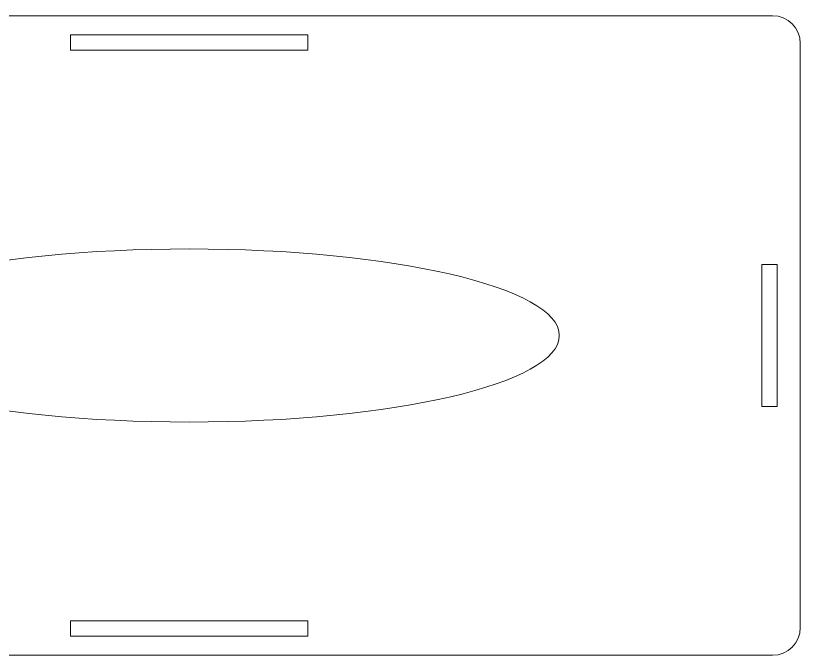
# Model space of a CAD drawing. Header units: millimetres. Extents: x -1338 to 379, y -336 to 402.
# Drawn here: x -888.2 to -724.3, y -198.7 to -65.1 of the extents above; entities that cross this region are included whole.
import ezdxf

# ---------------------------------------------------------------- set-up
doc = ezdxf.new("R2010")
doc.units = ezdxf.units.MM
doc.header["$MEASUREMENT"] = 0
doc.layers.add('Layer 1', color=7, linetype='Continuous')

msp = doc.modelspace()

# ---------------------------------------------------------------- linework, layer by layer
at = {"layer": 'Layer 1', "color": 145, "lineweight": 20}
for points, knots in [([(-730.1057, -65.1378), (-730.1057, -65.1378), (-973.7494, -65.1378), (-973.7494, -65.1378), (-973.7494, -65.1378), (-976.9394, -65.1378), (-979.5494, -67.7478), (-979.5494, -70.9378), (-979.5494, -70.9378), (-979.5494, -70.9378), (-979.5494, -192.8727), (-979.5494, -192.8727), (-979.5494, -192.8727), (-979.5494, -196.0627), (-976.9394, -198.6727), (-973.7494, -198.6727), (-973.7494, -198.6727), (-973.7494, -198.6727), (-730.1057, -198.6727), (-730.1057, -198.6727), (-730.1057, -198.6727), (-726.9157, -198.6727), (-724.3057, -196.0627), (-724.3057, -192.8727), (-724.3057, -192.8727), (-724.3057, -192.8727), (-724.3057, -70.9378), (-724.3057, -70.9378), (-724.3057, -70.9378), (-724.3057, -67.7478), (-726.9157, -65.1378), (-730.1057, -65.1378)], [0, 0, 0, 0, 0.11111111, 0.11111111, 0.11111111, 0.11111111, 0.22222222, 0.22222222, 0.22222222, 0.22222222, 0.33333333, 0.33333333, 0.33333333, 0.33333333, 0.44444444, 0.44444444, 0.44444444, 0.44444444, 0.55555556, 0.55555556, 0.55555556, 0.55555556, 0.66666667, 0.66666667, 0.66666667, 0.66666667, 0.77777778, 0.77777778, 0.77777778, 0.77777778, 1, 1, 1, 1]), ([(-827.1276, -72.3053), (-827.1276, -72.3053), (-876.7276, -72.3053), (-876.7276, -72.3053), (-876.7276, -72.3053), (-876.7276, -72.3053), (-876.7276, -69.1053), (-876.7276, -69.1053), (-876.7276, -69.1053), (-876.7276, -69.1053), (-827.1276, -69.1053), (-827.1276, -69.1053), (-827.1276, -69.1053), (-827.1276, -69.1053), (-827.1276, -72.3053), (-827.1276, -72.3053)], [0, 0, 0, 0, 0.2, 0.2, 0.2, 0.2, 0.4, 0.4, 0.4, 0.4, 0.6, 0.6, 0.6, 0.6, 1, 1, 1, 1]), ([(-774.6327, -131.9053), (-774.6327, -141.887), (-809.2388, -149.9788), (-851.9276, -149.9788), (-851.9276, -149.9788), (-894.6164, -149.9788), (-929.2225, -141.887), (-929.2225, -131.9053), (-929.2225, -131.9053), (-929.2225, -121.9236), (-894.6164, -113.8318), (-851.9276, -113.8318), (-851.9276, -113.8318), (-809.2388, -113.8318), (-774.6327, -121.9236), (-774.6327, -131.9053)], [0, 0, 0, 0, 0.2, 0.2, 0.2, 0.2, 0.4, 0.4, 0.4, 0.4, 0.6, 0.6, 0.6, 0.6, 1, 1, 1, 1]), ([(-732.3276, -146.7053), (-732.3276, -146.7053), (-732.3276, -117.1053), (-732.3276, -117.1053), (-732.3276, -117.1053), (-732.3276, -117.1053), (-729.1276, -117.1053), (-729.1276, -117.1053), (-729.1276, -117.1053), (-729.1276, -117.1053), (-729.1276, -146.7053), (-729.1276, -146.7053), (-729.1276, -146.7053), (-729.1276, -146.7053), (-732.3276, -146.7053), (-732.3276, -146.7053)], [0, 0, 0, 0, 0.2, 0.2, 0.2, 0.2, 0.4, 0.4, 0.4, 0.4, 0.6, 0.6, 0.6, 0.6, 1, 1, 1, 1]), ([(-876.7276, -191.5053), (-876.7276, -191.5053), (-827.1276, -191.5053), (-827.1276, -191.5053), (-827.1276, -191.5053), (-827.1276, -191.5053), (-827.1276, -194.7053), (-827.1276, -194.7053), (-827.1276, -194.7053), (-827.1276, -194.7053), (-876.7276, -194.7053), (-876.7276, -194.7053), (-876.7276, -194.7053), (-876.7276, -194.7053), (-876.7276, -191.5053), (-876.7276, -191.5053)], [0, 0, 0, 0, 0.2, 0.2, 0.2, 0.2, 0.4, 0.4, 0.4, 0.4, 0.6, 0.6, 0.6, 0.6, 1, 1, 1, 1])]:
    msp.add_open_spline(points, degree=3, knots=knots, dxfattribs=at)

doc.saveas('drawing.dxf')
